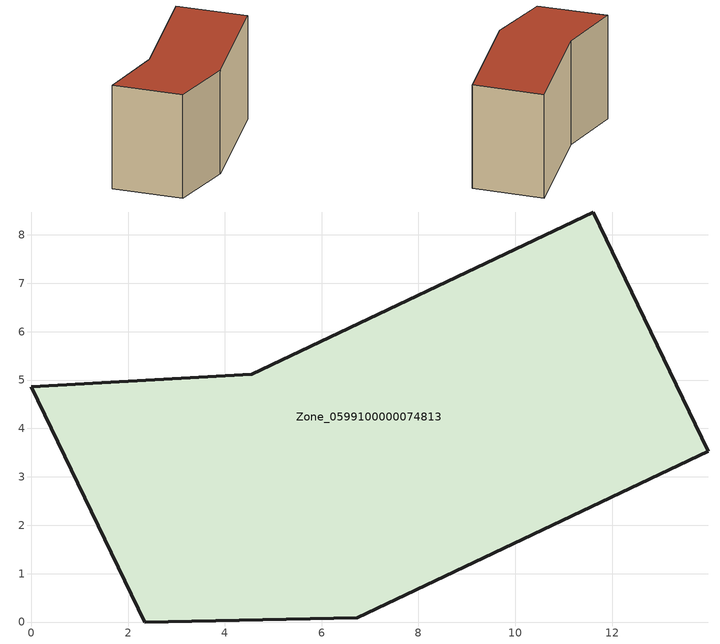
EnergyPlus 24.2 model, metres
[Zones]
Zone_0599100000074813
 floor ground (C_G): 11.61,8.47 13.99,3.53 6.74,0.09 2.35,0 0,4.86 4.56,5.12 z2.37
 wall outside (C_F): 4.56,5.12 0,4.86 2.35,0 6.74,0.09 13.99,3.53 11.61,8.47 4.56,5.12 z2.37:11.31
 roof outside (C_R): 13.99,3.53 11.61,8.47 4.56,5.12 0,4.86 2.35,0 6.74,0.09 z11.31
[BUILDING]
Pand.0599100000074813: North Axis=0; Terrain=City; Loads Convergence Tolerance Value=0.04; Temperature Convergence Tolerance Value=0.4; Solar Distribution=FullExterior; Maximum Number of Warmup Days=25; Minimum Number of Warmup Days=1
[Site:Location]
Rotterdam.The.Hague.AP_ZH_NLD Design_Conditions: Latitude=51.96; Longitude=4.45; Time Zone=1; Elevation=-4.5
[SITE:GROUNDTEMPERATURE:BUILDINGSURFACE]
18, 18, 18, 18, 18, 18, 18, 18, 18, 18, 18, 18
[MATERIAL] Thermal Absorptance=0.9; Solar Absorptance=0.7; Visible Absorptance=0.7
Name | Roughness | Thickness | Conductivity | Density | Specific Heat
G.TI.1946 | MediumSmooth | 0.15 | 1 | 540 | 1210
F.TI.1946 | Rough | 0.3 | 0.857143 | 1920 | 840
R.TI.1946 | MediumRough | 0.2 | 0.1 | 1500 | 1000
[CONSTRUCTION]
C_G: G.TI.1946
C_F: F.TI.1946
C_R: R.TI.1946
[ZONE]
Zone_0599100000074813: Type=1; Multiplier=1; Ceiling Height=Autocalculate; Volume=Autocalculate; Floor Area=autocalculate; Part of Total Floor Area=Yes
[ZONEINFILTRATION:DESIGNFLOWRATE]
Infil_Zone_0599100000074813: Zone or ZoneList or Space or SpaceList=Zone_0599100000074813; Schedule=AlwaysOn; Design Flow Rate Calculation Method=Flow/Area; Flow Rate per Floor Area=0.003; Constant Term Coefficient=1; Temperature Term Coefficient=0; Velocity Term Coefficient=0; Velocity Squared Term Coefficient=0
[HVACTEMPLATE:ZONE:IDEALLOADSAIRSYSTEM]
Zone_0599100000074813: Maximum Heating Supply Air Temperature=50; Minimum Cooling Supply Air Temperature=13; Maximum Heating Supply Air Humidity Ratio=0.0156; Minimum Cooling Supply Air Humidity Ratio=0.0077; Heating Limit=NoLimit; Cooling Limit=NoLimit; Dehumidification Control Type=ConstantSensibleHeatRatio; Cooling Sensible Heat Ratio=0.7; Dehumidification Setpoint=60; Humidification Control Type=None; Humidification Setpoint=30; Outdoor Air Method=None; Outdoor Air Flow Rate per Person=0.00944; Outdoor Air Flow Rate per Zone Floor Area=0; Outdoor Air Flow Rate per Zone=0; Demand Controlled Ventilation Type=None; Outdoor Air Economizer Type=NoEconomizer; Heat Recovery Type=None; Sensible Heat Recovery Effectiveness=0.7; Latent Heat Recovery Effectiveness=0.65
[ZONECONTROL:THERMOSTAT]
ThermostatControl_Zone_0599100000074813: Zone or ZoneList=Zone_0599100000074813; Control Type Schedule=DualSetpointControlType; Control 1=Thermostat_Zone_0599100000074813; Temperature Difference Between Cutout And Setpoint=0
[THERMOSTATSETPOINT:DUALSETPOINT]
Thermostat_Zone_0599100000074813: Heating Setpoint Temperature Schedule=HeatingSetpoint_Zone_0599100000074813; Cooling Setpoint Temperature Schedule=CoolingSetpoint_Zone_0599100000074813
[SCHEDULE:COMPACT]
HeatingSetpoint_Zone_0599100000074813: Through: 12/31, For: AllDays, Until: 24:00, 21
CoolingSetpoint_Zone_0599100000074813: Through: 12/31, For: AllDays, Until: 24:00, 24
DualSetpointControlType: Through: 12/31, For: AllDays, Until: 24:00, 4
AlwaysOn: Through: 12/31, For: AllDays, Until: 24:00, 1
